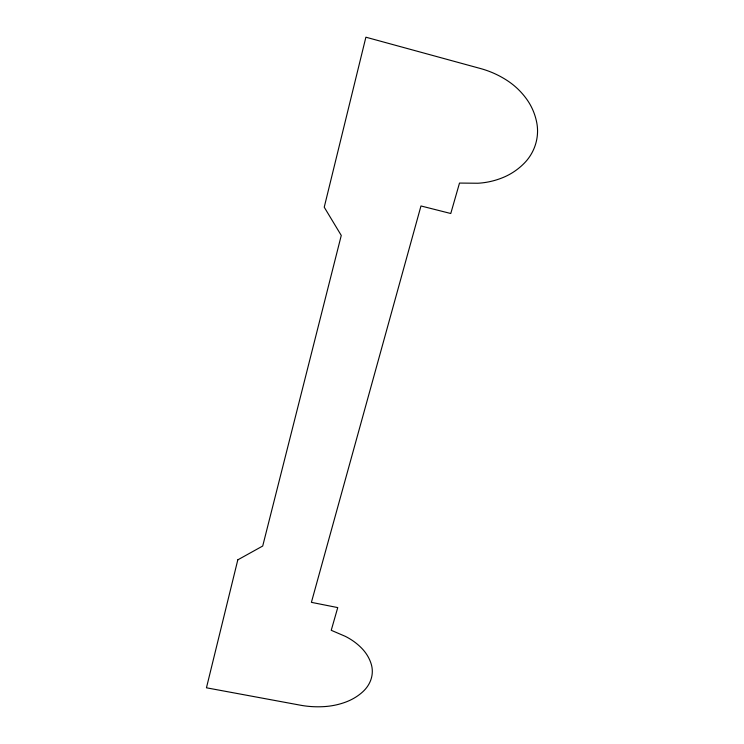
<?xml version="1.0" encoding="UTF-8"?>
<svg xmlns="http://www.w3.org/2000/svg" width="744" height="744" viewBox="0 0 744 744"><rect width="100%" height="100%" fill="white"/><g stroke="black" fill="none" stroke-linecap="round" stroke-linejoin="round"><path stroke-width="1.12" d="M237.81 559.841L206.451 687.8L300.251 705.173A84.704 72.605 -3.1 0 0 324.682 706.577A64.895 55.251 -3.2 0 0 345.644 702.113A50.108 42.464 -3.6 0 0 362.719 691.855A34.819 29.407 -4.2 0 0 371.219 664.067A49.876 42.064 -3.4 0 0 361.798 648.331A64.142 53.921 -2.8 0 0 345.253 636.315L331.238 630.298L337.748 607.588L311.401 602.352L420.974 205.967L450.771 213.509L459.504 183.071L477.89 183.238A82.017 77.199 -67.2 0 0 503.232 177.444A63.035 59.427 -64.4 0 0 524.418 163.057A43.701 41.134 -61.5 0 0 536.759 122.676A62.375 59.055 -62.3 0 0 526.724 99.231A79.794 75.981 -61.7 0 0 507.836 80.957A102.226 97.975 -59.2 0 0 480.494 68.532L365.89 37.2L324.235 207.195L341.264 235.439L262.716 546.022L237.81 559.841"/></g></svg>
